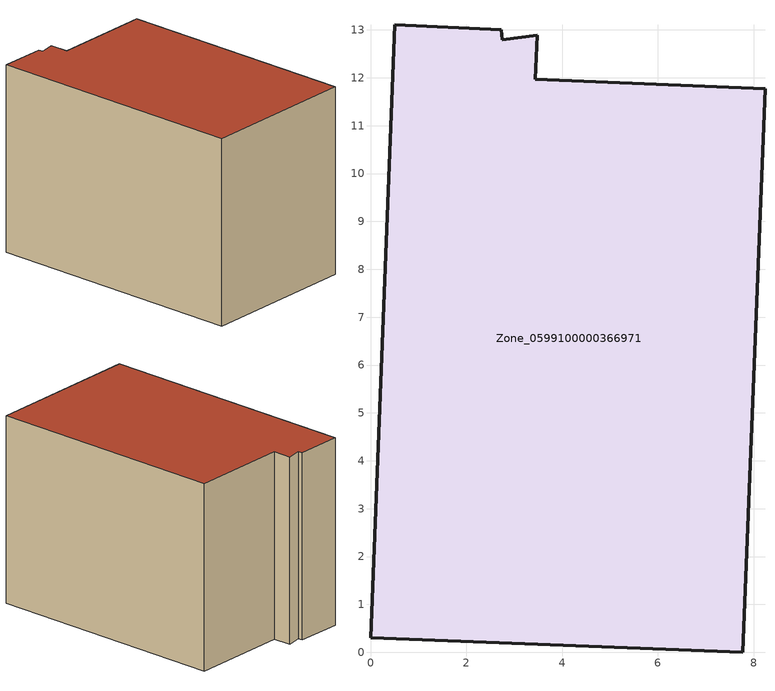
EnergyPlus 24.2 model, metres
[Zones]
Zone_0599100000366971
 floor ground (C_G): 0,0.31 0.51,13.11 2.73,13 2.76,12.8 3.48,12.88 3.44,11.97 8.24,11.77 7.77,0 z0
 wall outside (C_F): 0.51,13.11 0,0.31 7.77,0 8.24,11.77 3.44,11.97 3.48,12.88 2.76,12.8 2.73,13 0.51,13.11 z0:9.16
 roof outside (C_R): 2.73,13 0.51,13.11 0,0.31 7.77,0 8.24,11.77 3.44,11.97 3.48,12.88 2.76,12.8 z9.16
[BUILDING]
Pand.0599100000366971: North Axis=0; Terrain=City; Loads Convergence Tolerance Value=0.04; Temperature Convergence Tolerance Value=0.4; Solar Distribution=FullExterior; Maximum Number of Warmup Days=25; Minimum Number of Warmup Days=1
[Site:Location]
Rotterdam.The.Hague.AP_ZH_NLD Design_Conditions: Latitude=51.96; Longitude=4.45; Time Zone=1; Elevation=-4.5
[SITE:GROUNDTEMPERATURE:BUILDINGSURFACE]
18, 18, 18, 18, 18, 18, 18, 18, 18, 18, 18, 18
[MATERIAL] Thermal Absorptance=0.9; Solar Absorptance=0.7; Visible Absorptance=0.7
Name | Roughness | Thickness | Conductivity | Density | Specific Heat
G.TC.1992-2005 | MediumSmooth | 0.15 | 0.06 | 540 | 1210
F.TC.1992-2005 | Rough | 0.3 | 0.12 | 1920 | 840
R.TC.1992-2005 | MediumRough | 0.2 | 0.08 | 1500 | 1000
[CONSTRUCTION]
C_G: G.TC.1992-2005
C_F: F.TC.1992-2005
C_R: R.TC.1992-2005
[ZONE]
Zone_0599100000366971: Type=1; Multiplier=1; Ceiling Height=Autocalculate; Volume=Autocalculate; Floor Area=autocalculate; Part of Total Floor Area=Yes
[ZONEINFILTRATION:DESIGNFLOWRATE]
Infil_Zone_0599100000366971: Zone or ZoneList or Space or SpaceList=Zone_0599100000366971; Schedule=AlwaysOn; Design Flow Rate Calculation Method=Flow/Area; Flow Rate per Floor Area=0.0015; Constant Term Coefficient=1; Temperature Term Coefficient=0; Velocity Term Coefficient=0; Velocity Squared Term Coefficient=0
[HVACTEMPLATE:ZONE:IDEALLOADSAIRSYSTEM]
Zone_0599100000366971: Maximum Heating Supply Air Temperature=50; Minimum Cooling Supply Air Temperature=13; Maximum Heating Supply Air Humidity Ratio=0.0156; Minimum Cooling Supply Air Humidity Ratio=0.0077; Heating Limit=NoLimit; Cooling Limit=NoLimit; Dehumidification Control Type=ConstantSensibleHeatRatio; Cooling Sensible Heat Ratio=0.7; Dehumidification Setpoint=60; Humidification Control Type=None; Humidification Setpoint=30; Outdoor Air Method=None; Outdoor Air Flow Rate per Person=0.00944; Outdoor Air Flow Rate per Zone Floor Area=0; Outdoor Air Flow Rate per Zone=0; Demand Controlled Ventilation Type=None; Outdoor Air Economizer Type=NoEconomizer; Heat Recovery Type=None; Sensible Heat Recovery Effectiveness=0.7; Latent Heat Recovery Effectiveness=0.65
[ZONECONTROL:THERMOSTAT]
ThermostatControl_Zone_0599100000366971: Zone or ZoneList=Zone_0599100000366971; Control Type Schedule=DualSetpointControlType; Control 1=Thermostat_Zone_0599100000366971; Temperature Difference Between Cutout And Setpoint=0
[THERMOSTATSETPOINT:DUALSETPOINT]
Thermostat_Zone_0599100000366971: Heating Setpoint Temperature Schedule=HeatingSetpoint_Zone_0599100000366971; Cooling Setpoint Temperature Schedule=CoolingSetpoint_Zone_0599100000366971
[SCHEDULE:COMPACT]
HeatingSetpoint_Zone_0599100000366971: Through: 12/31, For: AllDays, Until: 24:00, 21
CoolingSetpoint_Zone_0599100000366971: Through: 12/31, For: AllDays, Until: 24:00, 24
DualSetpointControlType: Through: 12/31, For: AllDays, Until: 24:00, 4
AlwaysOn: Through: 12/31, For: AllDays, Until: 24:00, 1
